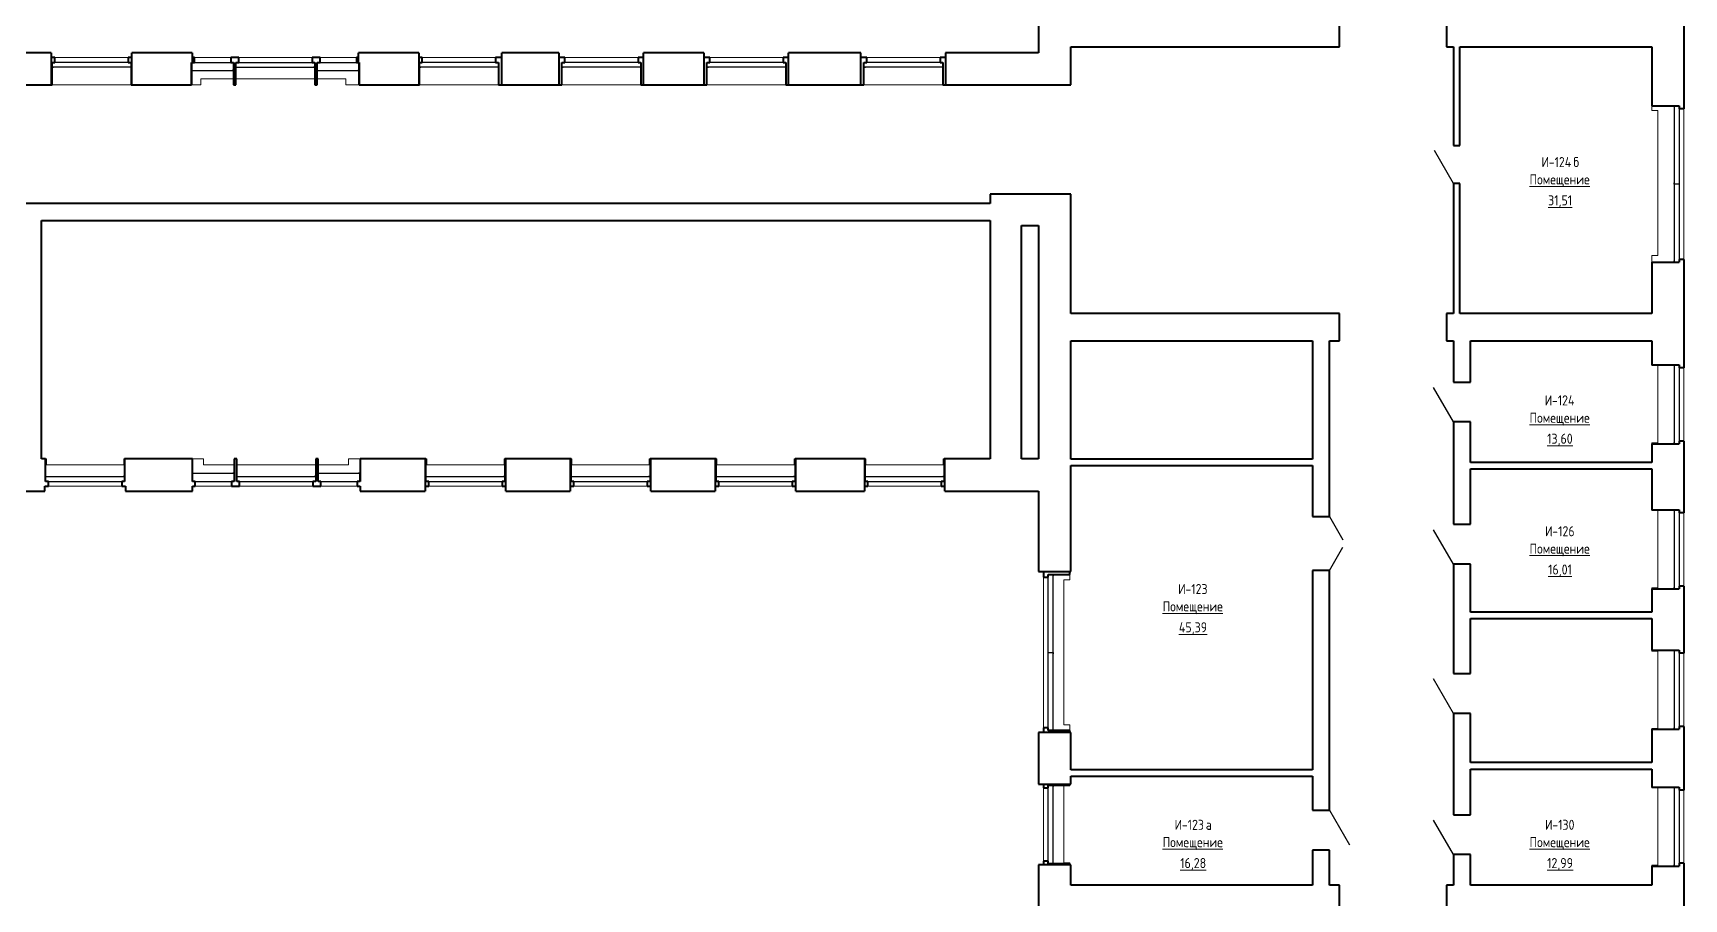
# Model space of a CAD drawing. Header units: millimetres. Extents: x -24 to 373619, y 275 to 149465.
# Drawn here: x 232551 to 273529, y 25385 to 46885 of the extents above; entities that cross this region are included whole.
import ezdxf

# ---------------------------------------------------------------- set-up
doc = ezdxf.new("R2010")
doc.units = ezdxf.units.MM
for name, color, linetype, lineweight in [('Двери', 7, 'Continuous', 18), ('Каркас_Импост', 7, 'Continuous', 30), ('Марки помещений', 7, 'Continuous', 18), ('Окна', 7, 'Continuous', 18), ('Панель', 7, 'Continuous', 30), ('Стены', 7, 'Continuous', 18), ('Стены разрез', 7, 'Continuous', 40)]:
    doc.layers.add(name, color=color, linetype=linetype, lineweight=lineweight)
doc.styles.add('GOST Common_1', font='GOST Common.ttf', dxfattribs={"width": 0.9, "height": 250})

# ---------------------------------------------------------------- blocks, each defined once
blk = doc.blocks.new('ИРНИТУ-Окно-ГОСТ23166-99_4_2_Створки - 1920 x 2350-949207-001_Весь этаж')
at = {"layer": 'Каркас_Импост'}
for p, q in [((-1018.1, -100), (941.9, -100)), ((-1018.1, -220), (-1018.1, -100)), ((-1018.1, -100), (-983.1, -100)), ((-1018.1, -220), (941.9, -220)), ((-1018.1, -220), (-983.1, -220)), ((941.9, -100), (906.9, -100)), ((941.9, -220), (906.9, -220)), ((941.9, -220), (941.9, -100))]:
    blk.add_line(p, q, dxfattribs=at)
blk = doc.blocks.new('ИРНИТУ-Окно-ГОСТ23166-99_2_1_Створка - 1000 x 2350-1055992-001_Весь этаж')
at = {"layer": 'Каркас_Импост'}
for p, q in [((-1018.1, -20), (21.9, -20)), ((-1018.1, -220), (-1018.1, -20)), ((-1018.1, -20), (-983.1, -20)), ((-1018.1, -220), (21.9, -220)), ((-1018.1, -220), (-983.1, -220)), ((21.9, -20), (-13.1, -20)), ((21.9, -220), (-13.1, -220)), ((21.9, -220), (21.9, -20))]:
    blk.add_line(p, q, dxfattribs=at)
blk = doc.blocks.new('ИРНИТУ-Окно-ГОСТ23166-99_4_2_Створки - 1920 x 2350-304146-001_Весь этаж')
at = {"layer": 'Каркас_Импост'}
for p, q in [((-1018.1, 210), (941.9, 210)), ((-1018.1, 210), (-1018.1, 90)), ((-1018.1, 210), (-983.1, 210)), ((-1018.1, 90), (941.9, 90)), ((-1018.1, 90), (-983.1, 90)), ((941.9, 210), (906.9, 210)), ((941.9, 90), (906.9, 90)), ((941.9, 210), (941.9, 90))]:
    blk.add_line(p, q, dxfattribs=at)
blk = doc.blocks.new('ИРНИТУ-Окно-ГОСТ23166-99_4_2_Створки - 1920 x 2350-686487-001_Весь этаж')
at = {"layer": 'Каркас_Импост'}
for p, q in [((-1008.1, 210), (931.9, 210)), ((-1008.1, 210), (-1008.1, 90)), ((-1008.1, 210), (-973.1, 210)), ((-1008.1, 90), (931.9, 90)), ((-1008.1, 90), (-973.1, 90)), ((931.9, 90), (896.9, 90)), ((931.9, 210), (916.9, 210)), ((931.9, 210), (931.9, 90))]:
    blk.add_line(p, q, dxfattribs=at)
blk = doc.blocks.new('ИРНИТУ-Окно-ГОСТ23166-99_4_2_Створки - 1920 x 2350-686490-001_Весь этаж')
at = {"layer": 'Каркас_Импост'}
for p, q in [((-1008.1, 210), (931.9, 210)), ((-1008.1, 210), (-1008.1, 90)), ((-1008.1, 210), (-993.1, 210)), ((-1008.1, 90), (931.9, 90)), ((-1008.1, 90), (-973.1, 90)), ((931.9, 210), (896.9, 210)), ((931.9, 90), (896.9, 90)), ((931.9, 210), (931.9, 90))]:
    blk.add_line(p, q, dxfattribs=at)
blk = doc.blocks.new('ИРНИТУ_Дверь_Однопольная_ДеревяннаяВнутренняя_филенчатая - 900х2080 без верха-1341261-001_Весь этаж')
at = {"layer": 'Панель'}
blk.add_line((-470, 80), (344, 550), dxfattribs=at)
blk = doc.blocks.new('ИРНИТУ_Дверь_Однопольная_ДеревяннаяВнутренняя_филенчатая - 950х3000_c верхней филенкой_-1341336-001_Весь этаж')
at = {"layer": 'Панель'}
blk.add_line((-495, 210), (362, 705), dxfattribs=at)
blk = doc.blocks.new('AC_Дверь_Двупольная_ДеревяннаяВнутренняя_филенчатая - 1300х3000 _с верхней филенкой_-1354453-001_Весь этаж')
at = {"layer": 'Панель'}
for p, q in [((-670, 210), (-90, 545)), ((670, 210), (90, 545))]:
    blk.add_line(p, q, dxfattribs=at)
blk = doc.blocks.new('ИРНИТУ-Окно-ГОСТ23166-99_2_1_Створка - 1000 x 2350-1080710-001_Весь этаж')
at = {"layer": 'Каркас_Импост'}
for p, q in [((-1018.1, 220), (21.9, 220)), ((-1018.1, 220), (-1018.1, 20)), ((-1018.1, 220), (-983.1, 220)), ((-1018.1, 20), (21.9, 20)), ((-1018.1, 20), (-983.1, 20)), ((21.9, 220), (-13.1, 220)), ((21.9, 20), (-13.1, 20)), ((21.9, 220), (21.9, 20))]:
    blk.add_line(p, q, dxfattribs=at)
blk = doc.blocks.new('ИРНИТУ-Окно-ГОСТ23166-99_4_2_Створки - 1920 x 2350-934199-001_Весь этаж')
at = {"layer": 'Каркас_Импост'}
for p, q in [((-1018.1, 220), (941.9, 220)), ((-1018.1, 220), (-1018.1, 100)), ((-1018.1, 220), (-983.1, 220)), ((-1018.1, 100), (941.9, 100)), ((-1018.1, 100), (-983.1, 100)), ((941.9, 220), (906.9, 220)), ((941.9, 100), (906.9, 100)), ((941.9, 220), (941.9, 100))]:
    blk.add_line(p, q, dxfattribs=at)
blk = doc.blocks.new('ИРНИТУ-Окно-ГОСТ23166-99_4_2_Створки - 1920 x 2350-678665-001_Весь этаж')
at = {"layer": 'Каркас_Импост'}
for p, q in [((-1008.1, 280), (931.9, 280)), ((-1008.1, 280), (-1008.1, 160)), ((-1008.1, 280), (-973.1, 280)), ((-1008.1, 160), (931.9, 160)), ((-1008.1, 160), (-973.1, 160)), ((931.9, 160), (896.9, 160)), ((931.9, 280), (916.9, 280)), ((931.9, 280), (931.9, 160))]:
    blk.add_line(p, q, dxfattribs=at)
blk = doc.blocks.new('ИРНИТУ-Окно-ГОСТ23166-99_4_2_Створки - 1920 x 2350-678668-001_Весь этаж')
at = {"layer": 'Каркас_Импост'}
for p, q in [((-1008.1, 280), (931.9, 280)), ((-1008.1, 280), (-1008.1, 160)), ((-1008.1, 280), (-993.1, 280)), ((-1008.1, 160), (931.9, 160)), ((-1008.1, 160), (-973.1, 160)), ((931.9, 280), (896.9, 280)), ((931.9, 160), (896.9, 160)), ((931.9, 280), (931.9, 160))]:
    blk.add_line(p, q, dxfattribs=at)
blk = doc.blocks.new('ИРНИТУ-Окно-ГОСТ23166-99_4_2_Створки - 1920 x 2350-580180-001_Весь этаж')
at = {"layer": 'Каркас_Импост'}
for p, q in [((-1018.1, 280), (941.9, 280)), ((-1018.1, 280), (-1018.1, 160)), ((-1018.1, 280), (-983.1, 280)), ((-1018.1, 160), (941.9, 160)), ((-1018.1, 160), (-983.1, 160)), ((941.9, 280), (906.9, 280)), ((941.9, 160), (906.9, 160)), ((941.9, 280), (941.9, 160))]:
    blk.add_line(p, q, dxfattribs=at)

msp = doc.modelspace()

# ---------------------------------------------------------------- linework, layer by layer
at = {"layer": 'Стены'}
for p, q in [((233096, 46275), (234916, 46275)), ((236501, 45595), (236501, 46155)), ((236557, 46275), (237457, 46275)), ((237657, 46275), (239477, 46275)), ((239677, 46275), (240577, 46275)), ((240626, 46155), (240626, 45595)), ((242213, 46275), (244033, 46275)), ((245748, 46275), (247568, 46275)), ((249348, 46275), (251168, 46275)), ((253246, 46275), (255066, 46275)), ((234986, 45595), (233026, 45595)), ((236501, 45595), (236487, 45595)), ((236718, 45595), (236501, 45595)), ((236718, 45595), (236718, 45745)), ((236718, 45745), (237527, 45745)), ((237587, 45745), (239547, 45745)), ((239607, 45745), (240318, 45745)), ((240318, 45745), (240318, 45595)), ((240626, 45595), (240318, 45595)), ((240647, 45595), (240626, 45595)), ((244103, 45595), (242143, 45595)), ((247638, 45595), (245678, 45595)), ((251238, 45595), (249278, 45595)), ((255136, 45595), (253176, 45595)), ((272729, 44963), (272729, 45073)), ((272729, 44963), (272879, 44963)), ((272879, 44963), (272879, 41363)), ((273529, 45003), (273529, 41263)), ((272729, 41193), (272729, 41363)), ((272879, 41363), (272729, 41363)), ((272729, 38628), (272729, 38643)), ((272729, 38628), (272879, 38628)), ((272879, 38628), (272879, 36708)), ((273529, 38573), (273529, 36753)), ((272729, 36683), (272729, 36708)), ((272879, 36708), (272729, 36708)), ((232865, 36314), (232885, 36314)), ((232885, 36164), (232885, 36314)), ((234805, 36164), (232885, 36164)), ((234805, 36314), (234805, 36164)), ((234805, 36314), (234825, 36314)), ((236507, 36314), (236785, 36314)), ((236785, 36164), (236785, 36314)), ((237547, 36164), (236785, 36164)), ((239567, 36164), (237607, 36164)), ((240385, 36164), (239627, 36164)), ((240385, 36314), (240385, 36164)), ((240385, 36314), (240667, 36314)), ((242305, 36314), (242325, 36314)), ((242325, 36164), (242325, 36314)), ((244245, 36164), (242325, 36164)), ((244245, 36314), (244245, 36164)), ((244245, 36314), (244265, 36314)), ((245905, 36314), (245925, 36314)), ((245925, 36164), (245925, 36314)), ((247845, 36164), (245925, 36164)), ((247845, 36314), (247845, 36164)), ((247845, 36314), (247865, 36314)), ((249505, 36314), (249525, 36314)), ((249525, 36164), (249525, 36314)), ((251445, 36164), (249525, 36164)), ((251445, 36314), (251445, 36164)), ((251445, 36314), (251465, 36314)), ((253205, 36314), (253225, 36314)), ((253225, 36164), (253225, 36314)), ((255145, 36164), (253225, 36164)), ((255145, 36314), (255145, 36164)), ((255145, 36314), (255165, 36314)), ((234755, 35634), (232935, 35634)), ((237477, 35634), (236577, 35634)), ((239497, 35634), (237677, 35634)), ((240597, 35634), (239697, 35634)), ((244195, 35634), (242375, 35634)), ((247795, 35634), (245975, 35634)), ((251395, 35634), (249575, 35634)), ((255095, 35634), (253275, 35634)), ((272729, 35027), (272729, 35043)), ((272729, 35027), (272879, 35027)), ((272879, 35027), (272879, 33107)), ((273529, 34973), (273529, 33153)), ((257629, 29635), (257629, 33375)), ((258139, 29705), (258139, 33305)), ((258139, 33305), (258289, 33305)), ((258289, 33445), (258289, 33305)), ((272729, 33083), (272729, 33107)), ((272879, 33107), (272729, 33107)), ((272729, 31542), (272729, 31561)), ((272729, 31542), (272879, 31542)), ((272879, 31542), (272879, 29622)), ((273529, 31491), (273529, 29671)), ((258289, 29705), (258139, 29705)), ((258289, 29705), (258289, 29565)), ((272729, 29601), (272729, 29622)), ((272879, 29622), (272729, 29622)), ((257629, 26325), (257629, 28145)), ((258139, 26285), (258139, 28205)), ((258139, 28205), (258289, 28205)), ((258289, 28215), (258289, 28205)), ((272729, 28147), (272729, 28161)), ((272729, 28147), (272879, 28147)), ((272879, 28147), (272879, 26227)), ((273529, 28091), (273529, 26271)), ((258289, 26285), (258139, 26285)), ((258289, 26285), (258289, 26255)), ((272729, 26201), (272729, 26227)), ((272879, 26227), (272729, 26227))]:
    msp.add_line(p, q, dxfattribs=at)
at = {"layer": 'Стены разрез'}
for p, q in [((273529, 47553), (273529, 45003)), ((257509, 47385), (257509, 46395)), ((264982, 46545), (264982, 47225)), ((267633, 47225), (267633, 46545)), ((233001, 46395), (231299, 46395)), ((233001, 46395), (233001, 45595)), ((236501, 46395), (235001, 46395)), ((235001, 45595), (235001, 46395)), ((236501, 46395), (236501, 46155)), ((242126, 46395), (240626, 46395)), ((240626, 46155), (240626, 46395)), ((242126, 46395), (242126, 45595)), ((245601, 46395), (244185, 46395)), ((244185, 45595), (244185, 46395)), ((245601, 46395), (245601, 45595)), ((249201, 46395), (247701, 46395)), ((247701, 45595), (247701, 46395)), ((249201, 46395), (249201, 45595)), ((253099, 46395), (251301, 46395)), ((251301, 45595), (251301, 46395)), ((253099, 45595), (253099, 46395)), ((257509, 46395), (255199, 46395)), ((255199, 46395), (255199, 45595)), ((258309, 45595), (258309, 46545)), ((258309, 46545), (264982, 46545)), ((267633, 46545), (267809, 46545)), ((267809, 46545), (267809, 44091)), ((267969, 46545), (272729, 46545)), ((267969, 44091), (267969, 46545)), ((272729, 46545), (272729, 45073)), ((233096, 46275), (233001, 46275)), ((233026, 45595), (233026, 46155)), ((233026, 46155), (233096, 46155)), ((233096, 46155), (233096, 46275)), ((235001, 46275), (234916, 46275)), ((234916, 46275), (234916, 46155)), ((234916, 46155), (234986, 46155)), ((234986, 46155), (234986, 45595)), ((236487, 45595), (236487, 46155)), ((236487, 46155), (236557, 46155)), ((236557, 46275), (236501, 46275)), ((236557, 46155), (236557, 46275)), ((237657, 46275), (237457, 46275)), ((237457, 46275), (237457, 46155)), ((237457, 46155), (237527, 46155)), ((237527, 46155), (237527, 45595)), ((237587, 45595), (237587, 46155)), ((237587, 46155), (237657, 46155)), ((237657, 46155), (237657, 46275)), ((239677, 46275), (239477, 46275)), ((239477, 46275), (239477, 46155)), ((239477, 46155), (239547, 46155)), ((239547, 46155), (239547, 45595)), ((239607, 45595), (239607, 46155)), ((239607, 46155), (239677, 46155)), ((239677, 46155), (239677, 46275)), ((240626, 46275), (240577, 46275)), ((240577, 46275), (240577, 46155)), ((240577, 46155), (240647, 46155)), ((240647, 46155), (240647, 45595)), ((242213, 46275), (242126, 46275)), ((242143, 45595), (242143, 46155)), ((242143, 46155), (242213, 46155)), ((242213, 46155), (242213, 46275)), ((244185, 46275), (244033, 46275)), ((244033, 46275), (244033, 46155)), ((244033, 46155), (244103, 46155)), ((244103, 46155), (244103, 45595)), ((245748, 46275), (245601, 46275)), ((245678, 45595), (245678, 46155)), ((245678, 46155), (245748, 46155)), ((245748, 46155), (245748, 46275)), ((247701, 46275), (247568, 46275)), ((247568, 46275), (247568, 46155)), ((247568, 46155), (247638, 46155)), ((247638, 46155), (247638, 45595)), ((249348, 46275), (249201, 46275)), ((249278, 45595), (249278, 46155)), ((249278, 46155), (249348, 46155)), ((249348, 46155), (249348, 46275)), ((251301, 46275), (251168, 46275)), ((251168, 46275), (251168, 46155)), ((251168, 46155), (251238, 46155)), ((251238, 46155), (251238, 45595)), ((253246, 46275), (253099, 46275)), ((253176, 45595), (253176, 46155)), ((253176, 46155), (253246, 46155)), ((253246, 46155), (253246, 46275)), ((255199, 46275), (255066, 46275)), ((255066, 46275), (255066, 46155)), ((255066, 46155), (255136, 46155)), ((255136, 46155), (255136, 45595)), ((231299, 45595), (233026, 45595)), ((234986, 45595), (236487, 45595)), ((237527, 45595), (237587, 45595)), ((239547, 45595), (239607, 45595)), ((240647, 45595), (242143, 45595)), ((244103, 45595), (245678, 45595)), ((247638, 45595), (249278, 45595)), ((251238, 45595), (253099, 45595)), ((253099, 45595), (253176, 45595)), ((255136, 45595), (255199, 45595)), ((255199, 45595), (258309, 45595)), ((272729, 45073), (273409, 45073)), ((273409, 45073), (273409, 45003)), ((273529, 45003), (273409, 45003)), ((267809, 44091), (267969, 44091)), ((267809, 43151), (267809, 39925)), ((267969, 43151), (267809, 43151)), ((267969, 39925), (267969, 43151)), ((256309, 42654), (221739, 42654)), ((258309, 42885), (256309, 42885)), ((256309, 42885), (256309, 42654)), ((258309, 39925), (258309, 42885)), ((232761, 36314), (232761, 42234)), ((232761, 42234), (256309, 42234)), ((256309, 42234), (256309, 36314)), ((257089, 36314), (257089, 42105)), ((257089, 42105), (257509, 42105)), ((257509, 42105), (257509, 36314)), ((272729, 41193), (272729, 39925)), ((272729, 41193), (273409, 41193)), ((273409, 41263), (273409, 41193)), ((273529, 41263), (273409, 41263)), ((273529, 41263), (273529, 38573)), ((264982, 39925), (258309, 39925)), ((264982, 39245), (264982, 39925)), ((267809, 39925), (267633, 39925)), ((267633, 39925), (267633, 39245)), ((272729, 39925), (267969, 39925)), ((258309, 36304), (258309, 39245)), ((258309, 39245), (264309, 39245)), ((264309, 39245), (264309, 36304)), ((264729, 39245), (264982, 39245)), ((264729, 34882), (264729, 39245)), ((267633, 39245), (267809, 39245)), ((267809, 39245), (267809, 38219)), ((268229, 39245), (272729, 39245)), ((268229, 38219), (268229, 39245)), ((272729, 39245), (272729, 38643)), ((272729, 38643), (273409, 38643)), ((273409, 38643), (273409, 38573)), ((273529, 38573), (273409, 38573)), ((267809, 38219), (268229, 38219)), ((267809, 37229), (267809, 34687)), ((268229, 37229), (267809, 37229)), ((268229, 36224), (268229, 37229)), ((272729, 36683), (272729, 36224)), ((272729, 36683), (273409, 36683)), ((273409, 36753), (273409, 36683)), ((273529, 36753), (273409, 36753)), ((273529, 36753), (273529, 34973)), ((232865, 36314), (232761, 36314)), ((232865, 35754), (232865, 36314)), ((236507, 36314), (234825, 36314)), ((234825, 36314), (234825, 35754)), ((236507, 35754), (236507, 36314)), ((237607, 36314), (237547, 36314)), ((237547, 36314), (237547, 35754)), ((237607, 35754), (237607, 36314)), ((239627, 36314), (239567, 36314)), ((239567, 36314), (239567, 35754)), ((239627, 35754), (239627, 36314)), ((242305, 36314), (240667, 36314)), ((240667, 36314), (240667, 35754)), ((242285, 36314), (242285, 35514)), ((242305, 35754), (242305, 36314)), ((245905, 36314), (244265, 36314)), ((244265, 36314), (244265, 35754)), ((244285, 35514), (244285, 36314)), ((245885, 36314), (245885, 35514)), ((245905, 35754), (245905, 36314)), ((249505, 36314), (247865, 36314)), ((247865, 36314), (247865, 35754)), ((247885, 35514), (247885, 36314)), ((249485, 36314), (249485, 35514)), ((249505, 35754), (249505, 36314)), ((253205, 36314), (251465, 36314)), ((251465, 36314), (251465, 35754)), ((251485, 35514), (251485, 36314)), ((253185, 36314), (253185, 35514)), ((253205, 35754), (253205, 36314)), ((256309, 36314), (255165, 36314)), ((255165, 36314), (255165, 35754)), ((255185, 35514), (255185, 36314)), ((257509, 36314), (257089, 36314)), ((264309, 36304), (258309, 36304)), ((258309, 36144), (264309, 36144)), ((258309, 33519), (258309, 36144)), ((264309, 36144), (264309, 34882)), ((272729, 36224), (268229, 36224)), ((268229, 34687), (268229, 36064)), ((268229, 36064), (272729, 36064)), ((272729, 36064), (272729, 35043)), ((232935, 35754), (232865, 35754)), ((232935, 35634), (232935, 35754)), ((234825, 35754), (234755, 35754)), ((234755, 35754), (234755, 35634)), ((236577, 35754), (236507, 35754)), ((236577, 35634), (236577, 35754)), ((237547, 35754), (237477, 35754)), ((237477, 35754), (237477, 35634)), ((237677, 35754), (237607, 35754)), ((237677, 35634), (237677, 35754)), ((239567, 35754), (239497, 35754)), ((239497, 35754), (239497, 35634)), ((239697, 35754), (239627, 35754)), ((239697, 35634), (239697, 35754)), ((240667, 35754), (240597, 35754)), ((240597, 35754), (240597, 35634)), ((242375, 35754), (242305, 35754)), ((242375, 35634), (242375, 35754)), ((244265, 35754), (244195, 35754)), ((244195, 35754), (244195, 35634)), ((245975, 35754), (245905, 35754)), ((245975, 35634), (245975, 35754)), ((247865, 35754), (247795, 35754)), ((247795, 35754), (247795, 35634)), ((249575, 35754), (249505, 35754)), ((249575, 35634), (249575, 35754)), ((251465, 35754), (251395, 35754)), ((251395, 35754), (251395, 35634)), ((253275, 35754), (253205, 35754)), ((253275, 35634), (253275, 35754)), ((255165, 35754), (255095, 35754)), ((255095, 35754), (255095, 35634)), ((231145, 35514), (232845, 35514)), ((232845, 35514), (232845, 35634)), ((232845, 35634), (232935, 35634)), ((234755, 35634), (234845, 35634)), ((234845, 35634), (234845, 35514)), ((234845, 35514), (236507, 35514)), ((236507, 35514), (236507, 35634)), ((236507, 35634), (236577, 35634)), ((237477, 35634), (237677, 35634)), ((239497, 35634), (239697, 35634)), ((240597, 35634), (240667, 35634)), ((240667, 35634), (240667, 35514)), ((240667, 35514), (242285, 35514)), ((242285, 35634), (242375, 35634)), ((244195, 35634), (244285, 35634)), ((244285, 35514), (245885, 35514)), ((245885, 35634), (245975, 35634)), ((247795, 35634), (247885, 35634)), ((247885, 35514), (249485, 35514)), ((249485, 35634), (249575, 35634)), ((251395, 35634), (251485, 35634)), ((251485, 35514), (253185, 35514)), ((253185, 35634), (253275, 35634)), ((255095, 35634), (255185, 35634)), ((255185, 35514), (257509, 35514)), ((257509, 35514), (257509, 33519)), ((264309, 34882), (264729, 34882)), ((272729, 35043), (273409, 35043)), ((273409, 35043), (273409, 34973)), ((273529, 34973), (273409, 34973)), ((267809, 34687), (268229, 34687)), ((267809, 33697), (267809, 30983)), ((268229, 33697), (267809, 33697)), ((268229, 32505), (268229, 33697)), ((257509, 33519), (258309, 33519)), ((257629, 33519), (257629, 33375)), ((257629, 33375), (257749, 33375)), ((257749, 33375), (257749, 33445)), ((257749, 33445), (258289, 33445)), ((258289, 33445), (258289, 33519)), ((264309, 33542), (264309, 28592)), ((264729, 33542), (264309, 33542)), ((264729, 27587), (264729, 33542)), ((272729, 33083), (272729, 32505)), ((272729, 33083), (273409, 33083)), ((273409, 33153), (273409, 33083)), ((273529, 33153), (273409, 33153)), ((273529, 33153), (273529, 31491)), ((272729, 32505), (268229, 32505)), ((268229, 30983), (268229, 32345)), ((268229, 32345), (272729, 32345)), ((272729, 32345), (272729, 31561)), ((272729, 31561), (273409, 31561)), ((273409, 31561), (273409, 31491)), ((273529, 31491), (273409, 31491)), ((267809, 30983), (268229, 30983)), ((267809, 29993), (267809, 27478)), ((268229, 29993), (267809, 29993)), ((268229, 28772), (268229, 29993)), ((257509, 29519), (257509, 28235)), ((258309, 29519), (257509, 29519)), ((257629, 29635), (257629, 29519)), ((257749, 29635), (257629, 29635)), ((257749, 29565), (257749, 29635)), ((258289, 29565), (257749, 29565)), ((258289, 29519), (258289, 29565)), ((258309, 28592), (258309, 29519)), ((272729, 29601), (272729, 28772)), ((272729, 29601), (273409, 29601)), ((273409, 29671), (273409, 29601)), ((273529, 29671), (273409, 29671)), ((273529, 29671), (273529, 28091)), ((272729, 28772), (268229, 28772)), ((264309, 28592), (258309, 28592)), ((258309, 28432), (264309, 28432)), ((258309, 28235), (258309, 28432)), ((264309, 28432), (264309, 27587)), ((268229, 27478), (268229, 28612)), ((268229, 28612), (272729, 28612)), ((272729, 28612), (272729, 28161)), ((257509, 28235), (258309, 28235)), ((257629, 28235), (257629, 28145)), ((257629, 28145), (257749, 28145)), ((257749, 28145), (257749, 28215)), ((257749, 28215), (258289, 28215)), ((258289, 28215), (258289, 28235)), ((272729, 28161), (273409, 28161)), ((273409, 28161), (273409, 28091)), ((273529, 28091), (273409, 28091)), ((264309, 27587), (264729, 27587)), ((267809, 27478), (268229, 27478)), ((257509, 26235), (257509, 24715)), ((258309, 26235), (257509, 26235)), ((257629, 26325), (257629, 26235)), ((257749, 26325), (257629, 26325)), ((257749, 26255), (257749, 26325)), ((258289, 26255), (257749, 26255)), ((258289, 26235), (258289, 26255)), ((258309, 25725), (258309, 26235)), ((264309, 26597), (264309, 25725)), ((264729, 26597), (264309, 26597)), ((264729, 25725), (264729, 26597)), ((267809, 26488), (267809, 25725)), ((268229, 26488), (267809, 26488)), ((268229, 25725), (268229, 26488)), ((273409, 26271), (273409, 26201)), ((273529, 26271), (273409, 26271)), ((273529, 26271), (273529, 23991)), ((272729, 26201), (272729, 25725)), ((272729, 26201), (273409, 26201)), ((264309, 25725), (258309, 25725)), ((264982, 25725), (264729, 25725)), ((264982, 25045), (264982, 25725)), ((267809, 25725), (267633, 25725)), ((267633, 25725), (267633, 25045)), ((272729, 25725), (268229, 25725))]:
    msp.add_line(p, q, dxfattribs=at)

# ---------------------------------------------------------------- block references
at = {"layer": 'Двери'}
for name, p, rotation in [('ИРНИТУ_Дверь_Однопольная_ДеревяннаяВнутренняя_филенчатая - 900х2080 без верха-1341261-001_Весь этаж', (267889, 43621), 90.00000000000017), ('ИРНИТУ_Дверь_Однопольная_ДеревяннаяВнутренняя_филенчатая - 950х3000_c верхней филенкой_-1341336-001_Весь этаж', (268019, 37724), 90.00000000000007), ('AC_Дверь_Двупольная_ДеревяннаяВнутренняя_филенчатая - 1300х3000 _с верхней филенкой_-1354453-001_Весь этаж', (264519, 34212), 270.0000000000001), ('ИРНИТУ_Дверь_Однопольная_ДеревяннаяВнутренняя_филенчатая - 950х3000_c верхней филенкой_-1341336-001_Весь этаж', (268019, 34192), 90.00000000000007), ('ИРНИТУ_Дверь_Однопольная_ДеревяннаяВнутренняя_филенчатая - 950х3000_c верхней филенкой_-1341336-001_Весь этаж', (268019, 30488), 90.00000000000007), ('ИРНИТУ_Дверь_Однопольная_ДеревяннаяВнутренняя_филенчатая - 950х3000_c верхней филенкой_-1341336-001_Весь этаж', (264519, 27092), 270.0000000000001), ('ИРНИТУ_Дверь_Однопольная_ДеревяннаяВнутренняя_филенчатая - 950х3000_c верхней филенкой_-1341336-001_Весь этаж', (268019, 26983), 90.00000000000007)]:
    msp.add_blockref(name, p, dxfattribs=dict(at, rotation=rotation))
at = {"layer": 'Окна'}
for name, p, rotation in [('ИРНИТУ-Окно-ГОСТ23166-99_4_2_Створки - 1920 x 2350-949207-001_Весь этаж', (233968, 45935), 180), ('ИРНИТУ-Окно-ГОСТ23166-99_4_2_Створки - 1920 x 2350-949207-001_Весь этаж', (243085, 45935), 180), ('ИРНИТУ-Окно-ГОСТ23166-99_4_2_Створки - 1920 x 2350-949207-001_Весь этаж', (246620, 45935), 180), ('ИРНИТУ-Окно-ГОСТ23166-99_4_2_Створки - 1920 x 2350-949207-001_Весь этаж', (250220, 45935), 180), ('ИРНИТУ-Окно-ГОСТ23166-99_4_2_Створки - 1920 x 2350-949207-001_Весь этаж', (254118, 45935), 180), ('ИРНИТУ-Окно-ГОСТ23166-99_4_2_Створки - 1920 x 2350-678665-001_Весь этаж', (273129, 44064), 270.0000000000001), ('ИРНИТУ-Окно-ГОСТ23166-99_4_2_Створки - 1920 x 2350-678668-001_Весь этаж', (273129, 42124), 270.0000000000001), ('ИРНИТУ-Окно-ГОСТ23166-99_4_2_Створки - 1920 x 2350-580180-001_Весь этаж', (273129, 37624), 270.0000000000001), ('ИРНИТУ-Окно-ГОСТ23166-99_4_2_Створки - 1920 x 2350-580180-001_Весь этаж', (273129, 34024), 270.0000000000001), ('ИРНИТУ-Окно-ГОСТ23166-99_4_2_Створки - 1920 x 2350-686490-001_Весь этаж', (257959, 32513), 90), ('ИРНИТУ-Окно-ГОСТ23166-99_4_2_Створки - 1920 x 2350-580180-001_Весь этаж', (273129, 30543), 270.0000000000001), ('ИРНИТУ-Окно-ГОСТ23166-99_4_2_Створки - 1920 x 2350-686487-001_Весь этаж', (257959, 30573), 90), ('ИРНИТУ-Окно-ГОСТ23166-99_4_2_Створки - 1920 x 2350-304146-001_Весь этаж', (257959, 27273), 90), ('ИРНИТУ-Окно-ГОСТ23166-99_4_2_Створки - 1920 x 2350-580180-001_Весь этаж', (273129, 27143), 270.0000000000001)]:
    msp.add_blockref(name, p, dxfattribs=dict(at, rotation=rotation))
for name, p in [('ИРНИТУ-Окно-ГОСТ23166-99_2_1_Створка - 1000 x 2350-1080710-001_Весь этаж', (237505, 45935)), ('ИРНИТУ-Окно-ГОСТ23166-99_4_2_Створки - 1920 x 2350-934199-001_Весь этаж', (238605, 45935)), ('ИРНИТУ-Окно-ГОСТ23166-99_2_1_Створка - 1000 x 2350-1080710-001_Весь этаж', (240625, 45935)), ('ИРНИТУ-Окно-ГОСТ23166-99_4_2_Створки - 1920 x 2350-949207-001_Весь этаж', (233883, 35974)), ('ИРНИТУ-Окно-ГОСТ23166-99_2_1_Створка - 1000 x 2350-1055992-001_Весь этаж', (237525, 35974)), ('ИРНИТУ-Окно-ГОСТ23166-99_4_2_Створки - 1920 x 2350-949207-001_Весь этаж', (238625, 35974)), ('ИРНИТУ-Окно-ГОСТ23166-99_2_1_Створка - 1000 x 2350-1055992-001_Весь этаж', (240645, 35974)), ('ИРНИТУ-Окно-ГОСТ23166-99_4_2_Створки - 1920 x 2350-949207-001_Весь этаж', (243323, 35974)), ('ИРНИТУ-Окно-ГОСТ23166-99_4_2_Створки - 1920 x 2350-949207-001_Весь этаж', (246923, 35974)), ('ИРНИТУ-Окно-ГОСТ23166-99_4_2_Створки - 1920 x 2350-949207-001_Весь этаж', (250523, 35974)), ('ИРНИТУ-Окно-ГОСТ23166-99_4_2_Створки - 1920 x 2350-949207-001_Весь этаж', (254223, 35974))]:
    msp.add_blockref(name, p, dxfattribs=at)

# ---------------------------------------------------------------- texts
at = {"layer": 'Марки помещений', "lineweight": 9, "char_height": 250, "attachment_point": 1, "style": 'GOST Common_1'}
for s, insert, width in [('\\fGOST Common|b0|i0|c204|p34|;\\W.9;И', (269992, 43806), 216.46), ('-124', (270170, 43806), 743.16), ('\\fGOST Common|b0|i0|c204|p34|;\\W.9;б', (270784, 43806), 194.81), ('\\LПомещение', (269694, 43375), 1875.95), ('\\L31,51', (270156, 42856), 757.59), ('\\fGOST Common|b0|i0|c204|p34|;\\W.9;И', (270072, 37888), 216.46), ('-124', (270250, 37888), 743.16), ('\\LПомещение', (269694, 37457), 1875.95), ('\\L13,60', (270132, 36938), 815.32), ('\\fGOST Common|b0|i0|c204|p34|;\\W.9;И', (270081, 34640), 216.46), ('-126', (270259, 34640), 721.52), ('\\LПомещение', (269694, 34209), 1875.95), ('\\L16,01', (270156, 33690), 757.59), ('\\fGOST Common|b0|i0|c204|p34|;\\W.9;И', (260974, 33205), 216.46), ('-123', (261153, 33205), 721.52), ('\\LПомещение', (260587, 32774), 1875.95), ('\\L45,39', (260992, 32255), 894.68), ('\\fGOST Common|b0|i0|c204|p34|;\\W.9;И', (260885, 27352), 216.46), ('-123', (261064, 27352), 721.52), ('\\fGOST Common|b0|i0|c204|p34|;\\W.9;а', (261659, 27352), 216.46), ('\\fGOST Common|b0|i0|c204|p34|;\\W.9;И', (270081, 27352), 216.46), ('-130', (270259, 27352), 721.52), ('\\LПомещение', (260587, 26921), 1875.95), ('\\LПомещение', (269694, 26921), 1875.95), ('\\L16,28', (261025, 26402), 815.32), ('\\L12,99', (270132, 26402), 815.32)]:
    msp.add_mtext(s, dxfattribs=dict(at, insert=insert, width=width))

doc.saveas('drawing.dxf')
